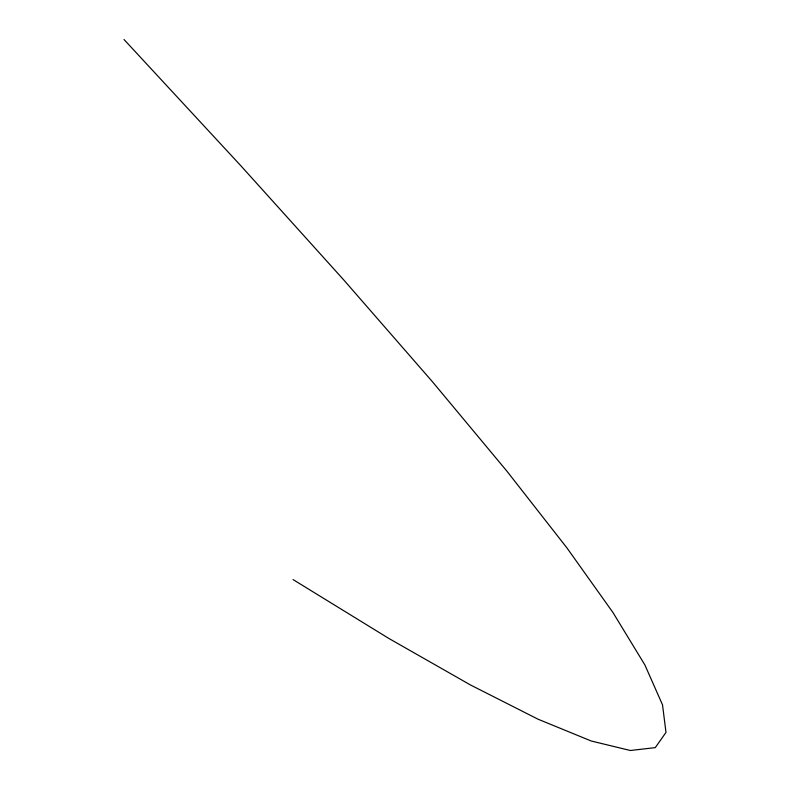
<?xml version="1.0" encoding="UTF-8"?>
<svg xmlns="http://www.w3.org/2000/svg" width="790" height="790" viewBox="0 0 790 790"><rect width="100%" height="100%" fill="white"/><g stroke="black" fill="none" stroke-linecap="round" stroke-linejoin="round"><path stroke-width="1.19" d="M293.05 579.574L388.887 638.468L470.544 684.999L538.01 719.186L591.285 741.02L630.371 750.5L655.275 747.626L665.99 732.399L662.514 704.828L644.857 664.894L613.01 612.606L566.983 547.974L506.765 470.988L432.357 381.639L343.759 279.946L240.98 165.9L124.01 39.5"/></g></svg>
